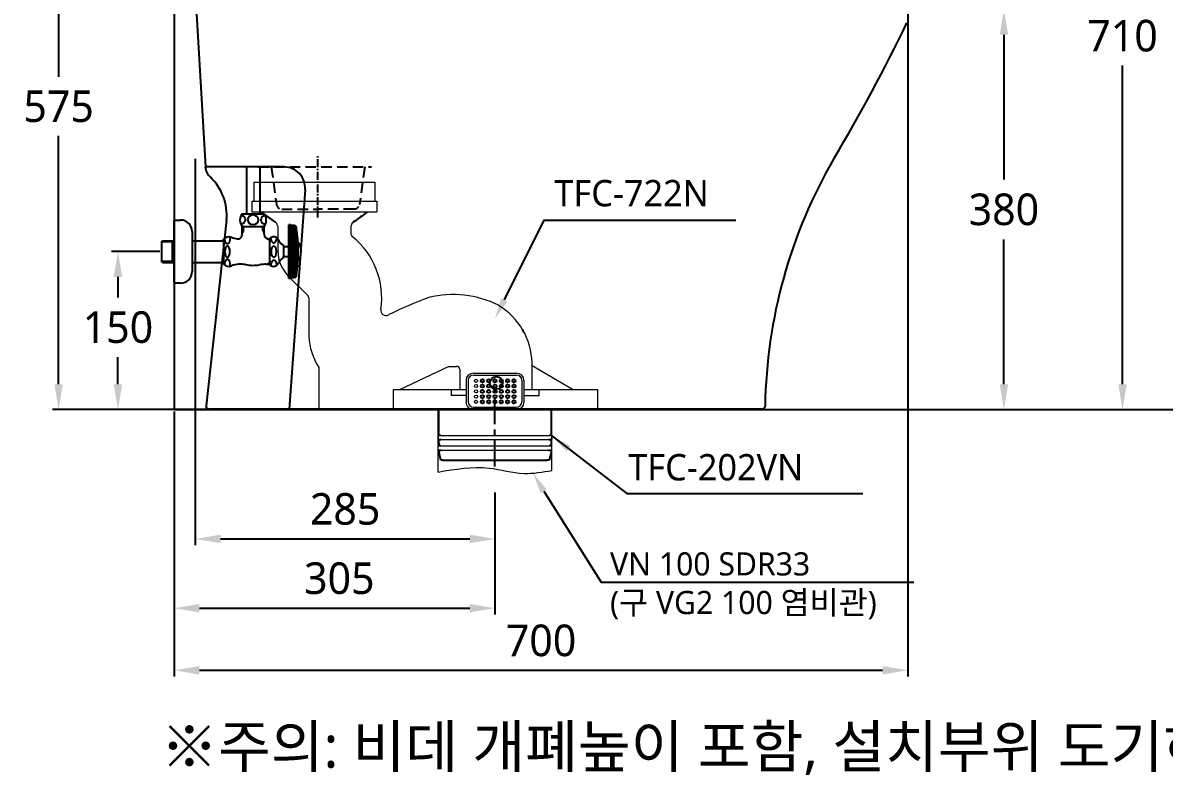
# Model space of a CAD drawing. Extents: x 3267 to 9145, y -61 to 2467.
# Drawn here: x 3267 to 4352, y -61 to 654 of the extents above; entities that cross this region are included whole.
import ezdxf

# ---------------------------------------------------------------- set-up
doc = ezdxf.new("R2010")
doc.units = 0
doc.header["$LTSCALE"] = 20
doc.header["$MEASUREMENT"] = 0
doc.linetypes.add('CENTER', pattern=[2, 1.25, -0.25, 0.25, -0.25])
doc.linetypes.add('HIDDEN', pattern=[0.375, 0.25, -0.125])
doc.layers.get('0').update_dxf_attribs({"linetype": 'CONTINUOUS'})
doc.layers.get('DEFPOINTS').update_dxf_attribs({"linetype": 'CONTINUOUS'})
for name, color, linetype in [('1', 7, 'CONTINUOUS'), ('2', 2, 'CONTINUOUS'), ('3', 3, 'CONTINUOUS'), ('4', 4, 'CONTINUOUS'), ('6', 6, 'CONTINUOUS'), ('CEN', 1, 'CENTER')]:
    doc.layers.add(name, color=color, linetype=linetype)
doc.styles.add('GHS', font='romans', dxfattribs={"bigfont": 'ghs'})
doc.styles.add('ROMANS', font='NanumGothic.ttf', dxfattribs={"height": 10.144927})
doc.styles.get("Standard").update_dxf_attribs({"font": 'NanumGothic.ttf'})
doc.dimstyles.get("Standard").update_dxf_attribs({"dimtxt": 2.7, "dimasz": 2.5, "dimexe": 1.5, "dimexo": 1.5, "dimgap": 1.5, "dimtad": 1, "dimdec": 0, "dimlfac": 10, "dimzin": 0, "dimdsep": 46, "dimtxsty": 'Standard', "dimcen": 0, "dimclrt": 2, "dimadec": 0, "dimazin": 0, "dimtfac": 1, "dimtdec": 0, "dimtmove": 0, "dimatfit": 3, "dimfxl": 0, "dimtolj": 1, "dimtzin": 0, "dimarcsym": 0})

# ---------------------------------------------------------------- blocks, each defined once
blk = doc.blocks.new('*D30')
at = {"color": 3, "lineweight": -2}
for p, q in [((3430.8, 524.9), (3430.8, 157.8)), ((3715.8, 207.8), (3715.8, 157.8)), ((3454.8, 163.8), (3691.8, 163.8))]:
    blk.add_line(p, q, dxfattribs=at)
at = {"color": 3}
for points in [[(3454.8, 167.8), (3454.8, 159.8), (3430.8, 163.8)], [(3691.8, 167.8), (3691.8, 159.8), (3715.8, 163.8)]]:
    blk.add_solid(points, dxfattribs=at)
at = {"layer": 'DEFPOINTS', "color": 0}
for p in [(3430.8, 526.7), (3715.8, 209.6), (3715.8, 163.8)]:
    blk.add_point(p, dxfattribs=at)
at = {"color": 2, "insert": (3573.3, 192.1), "char_height": 30, "attachment_point": 5}
blk.add_mtext('\\A1;{\\fNanumGothic|b0|i0|c129|p50;285}', dxfattribs=at)
blk = doc.blocks.new('*D31')
at = {"color": 3, "lineweight": -2}
for p, q in [((4242.5, 996.7), (4318.5, 996.7)), ((4312.5, 972.7), (4312.5, 670)), ((4312.5, 310.7), (4312.5, 613.5)), ((4285.4, 286.7), (4318.5, 286.7))]:
    blk.add_line(p, q, dxfattribs=at)
at = {"color": 3}
for points in [[(4308.5, 972.7), (4316.5, 972.7), (4312.5, 996.7)], [(4308.5, 310.7), (4316.5, 310.7), (4312.5, 286.7)]]:
    blk.add_solid(points, dxfattribs=at)
at = {"layer": 'DEFPOINTS', "color": 0}
for p in [(4240.7, 996.7), (4283.6, 286.7), (4312.5, 286.7)]:
    blk.add_point(p, dxfattribs=at)
at = {"color": 2, "insert": (4312.5, 641.7), "char_height": 30, "attachment_point": 5}
blk.add_mtext('\\A1;{\\fNanumGothic|b0|i0|c129|p50;710}', dxfattribs=at)
blk = doc.blocks.new('*D33')
at = {"color": 3, "lineweight": -2}
for p, q in [((3410.8, 264), (3410.8, 92)), ((3715.8, 198.7), (3715.8, 92)), ((3434.8, 98), (3691.8, 98))]:
    blk.add_line(p, q, dxfattribs=at)
at = {"color": 3}
for points in [[(3434.8, 102), (3434.8, 94), (3410.8, 98)], [(3691.8, 102), (3691.8, 94), (3715.8, 98)]]:
    blk.add_solid(points, dxfattribs=at)
at = {"layer": 'DEFPOINTS', "color": 0}
for p in [(3410.8, 265.8), (3715.8, 200.5), (3715.8, 98)]:
    blk.add_point(p, dxfattribs=at)
at = {"color": 2, "insert": (3567.8, 126.3), "char_height": 30, "attachment_point": 5}
blk.add_mtext('\\A1;{\\fNanumGothic|b0|i0|c129|p50;305}', dxfattribs=at)
blk = doc.blocks.new('*D34')
at = {"color": 3, "lineweight": -2}
for p, q in [((3397.1, 436.7), (3351.3, 436.7)), ((3357.3, 412.7), (3357.3, 393.1)), ((3357.3, 310.7), (3357.3, 336.5)), ((3409, 286.7), (3351.3, 286.7))]:
    blk.add_line(p, q, dxfattribs=at)
at = {"color": 3}
for points in [[(3353.3, 412.7), (3361.3, 412.7), (3357.3, 436.7)], [(3353.3, 310.7), (3361.3, 310.7), (3357.3, 286.7)]]:
    blk.add_solid(points, dxfattribs=at)
at = {"layer": 'DEFPOINTS', "color": 0}
for p in [(3357.3, 436.7), (3398.9, 436.7), (3410.8, 286.7)]:
    blk.add_point(p, dxfattribs=at)
at = {"color": 2, "insert": (3357.3, 364.8), "char_height": 30, "attachment_point": 5}
blk.add_mtext('\\A1;{\\fNanumGothic|b0|i0|c129|p50;150}', dxfattribs=at)
blk = doc.blocks.new('BGFB')
at = {"color": 2, "linetype": 'Continuous', "lineweight": 0}
for p, q in [((-57.5, 0), (57.5, 0)), ((-57.5, 0), (-57.5, -18)), ((57.5, 0), (57.5, -18)), ((-59.5, -18), (59.5, -18)), ((-59.5, -18), (-59.5, -28)), ((59.5, -18), (59.5, -28)), ((-59.5, -28), (59.5, -28)), ((-36.9, -38), (-50.8, -28)), ((36.9, -38.1), (50.8, -28)), ((-34.8, -42.1), (-34.8, -65.3)), ((34.8, -42.1), (34.8, -49.1)), ((-24.1, -89.9), (-6.2, -107.6)), ((-5.3, -109.8), (-5.3, -146.3)), ((207.1, -196.8), (207.1, -171.6)), ((4.7, -215.9), (4.7, -177.4)), ((127.8, -174.9), (81.1, -197.3)), ((127.8, -174.9), (135.3, -174.9)), ((138.3, -177.9), (138.3, -197.3)), ((151.3, -181.3), (192.3, -181.3)), ((151.3, -183.1), (192.3, -183.1)), ((207.3, -174.1), (245.6, -196.4)), ((144.3, -188.3), (144.3, -208.9)), ((146.3, -188.1), (146.3, -208.6)), ((197.3, -188.1), (197.3, -208.6)), ((199.3, -188.3), (199.3, -208.9)), ((144.3, -197.3), (75.1, -197.3)), ((75.1, -197.3), (75.1, -215.9)), ((130.2, -197.3), (130.2, -202.4)), ((144.3, -202.4), (130.2, -202.4)), ((199.3, -196.8), (269.2, -196.8)), ((199.3, -202.4), (213.7, -202.4)), ((213.7, -202.4), (213.7, -196.8)), ((269.2, -196.8), (269.2, -215.9)), ((4.7, -215.9), (269.2, -215.9)), ((151.3, -213.6), (192.3, -213.6)), ((117.8, -240.9), (117.8, -243.9)), ((118.5, -240.4), (118.3, -240.4)), ((118.5, -244.4), (118.3, -244.4)), ((118.5, -240.4), (225.4, -240.4)), ((118.5, -244.4), (225.4, -244.4)), ((225.9, -240.9), (225.9, -243.9)), ((120.3, -250.4), (223.3, -250.4)), ((120.6, -254.4), (223, -254.4))]:
    blk.add_line(p, q, dxfattribs=at)
at = {"color": 3, "linetype": 'Continuous', "lineweight": 0}
for p, q in [((117.8, -275.3), (117.8, -215.9)), ((225.9, -273.8), (225.9, -215.9))]:
    blk.add_line(p, q, dxfattribs=at)
at = {"color": 2}
for p, q in [((118.5, -240.4), (118.4, -215.9)), ((225.3, -215.9), (225.2, -240.4)), ((118.5, -244.4), (120.6, -244.4)), ((118.6, -250.4), (118.5, -244.4)), ((223, -244.4), (225.2, -244.4)), ((225.2, -240.4), (223.3, -240.4)), ((225.2, -244.4), (225.1, -250.4)), ((120.3, -250.4), (118.3, -250.4)), ((118.3, -254.4), (120.6, -254.4)), ((118.6, -256.9), (118.6, -254.4)), ((120.4, -263.9), (118.6, -256.9)), ((223, -254.4), (225.4, -254.4)), ((225.1, -256.9), (223.2, -263.9)), ((225.4, -250.4), (223.3, -250.4)), ((225.1, -254.4), (225.1, -256.9)), ((122.4, -263.9), (120.4, -263.9)), ((122.4, -263.9), (171.8, -263.9)), ((171.8, -263.9), (221.2, -263.9)), ((223.2, -263.9), (221.2, -263.9))]:
    blk.add_line(p, q, dxfattribs=at)
blk.add_line((120.3, -240.4), (118.5, -240.4))
at = {"color": 2, "linetype": 'Continuous', "lineweight": 0}
for centre in [(153.8, -188.6), (153.8, -193.6), (153.8, -198.6), (153.8, -203.6), (153.8, -208.6)]:
    blk.add_circle(centre, 1.5, dxfattribs=at)
for centre, radius, start, end in [((-39.8, -42.1), 5, 0.0447, 54.1067), ((39.8, -42.1), 5, 125.8861, 179.7556), ((37.8, -49.1), 3, 179.7556, 231.4151), ((-10.7, -109.9), 74.8, 351.5468, 51.4151), ((1.6, -64.1), 36.4, 181.8849, 225.0733), ((-8.3, -109.8), 3, 0.0895, 45.2408), ((132, -202.9), 96.3, 63.2809, 103.9725), ((239.8, -464.9), 378.8, 110.2437, 116.5549), ((140.2, -174), 67, 2.0828, 58.4605), ((68.2, -121.6), 5, 171.5468, 296.5549), ((52.8, -143.8), 58.1, 182.4762, 213.3534), ((1.7, -177.4), 3, 0, 33.3534), ((135.3, -177.9), 3, 0, 90), ((151.3, -188.3), 7, 90, 180), ((151.3, -188.1), 5, 90, 180), ((192.3, -188.3), 7, 360, 90), ((192.3, -188.1), 5, 0, 90), ((247.1, -193.8), 3, 239.7939, 270), ((151.3, -208.9), 7, 179.7381, 270), ((151.3, -208.6), 5, 180, 270), ((192.3, -208.6), 5, 270, 0), ((192.3, -208.9), 7, 270, 0), ((118.3, -240.9), 0.5, 90, 180), ((118.3, -243.9), 0.5, 180, 270), ((225.4, -240.9), 0.5, 0, 90), ((225.4, -243.9), 0.5, 270, 360), ((118.3, -250.9), 0.5, 90, 180), ((118.3, -253.9), 0.5, 180, 270), ((225.4, -250.9), 0.5, 0, 90), ((225.4, -253.9), 0.5, 270, 0)]:
    blk.add_arc(centre, radius, start, end, dxfattribs=at)
at = {"color": 3, "linetype": 'Continuous', "lineweight": 0}
blk.add_spline([(117.8, -275.3), (166.2, -271.5), (199.4, -276.5), (225.9, -273.8)], degree=3, dxfattribs=at)
at = {"layer": '1', "color": 252, "linetype": 'Continuous'}
for q in [(-50.8, -28), (-50.1, -28.5), (-50.1, -28.5), (-50.1, -28.5)]:
    blk.add_line((-36.9, -38), q, dxfattribs=at)
at = {"layer": '1', "color": 2, "linetype": 'Continuous'}
for centre in [(159.8, -188.6), (159.8, -188.6), (159.8, -193.6), (159.8, -193.6), (165.8, -188.6), (165.8, -188.6), (165.8, -193.6), (165.8, -193.6), (171.8, -188.6), (171.8, -193.6), (177.8, -188.6), (177.8, -188.6), (177.8, -193.6), (177.8, -193.6), (183.8, -188.6), (183.8, -188.6), (183.8, -193.6), (183.8, -193.6), (189.8, -188.6), (189.8, -188.6), (189.8, -193.6), (189.8, -193.6), (159.8, -198.6), (159.8, -198.6), (159.8, -203.6), (159.8, -203.6), (165.8, -198.6), (165.8, -198.6), (165.8, -203.6), (165.8, -203.6), (171.8, -198.6), (171.8, -203.6), (177.8, -198.6), (177.8, -198.6), (177.8, -203.6), (177.8, -203.6), (183.8, -198.6), (183.8, -198.6), (183.8, -203.6), (183.8, -203.6), (189.8, -198.6), (189.8, -198.6), (189.8, -203.6), (189.8, -203.6), (159.8, -208.6), (159.8, -208.6), (165.8, -208.6), (165.8, -208.6), (171.8, -208.6), (171.8, -208.6), (177.8, -208.6), (177.8, -208.6), (183.8, -208.6), (183.8, -208.6), (189.8, -208.6), (189.8, -208.6)]:
    blk.add_circle(centre, 1.5, dxfattribs=at)
at = {"layer": '1', "color": 252, "linetype": 'Continuous'}
for centre in [(171.8, -188.6), (171.8, -193.6), (171.8, -198.6), (171.8, -203.6)]:
    blk.add_circle(centre, 1.5, dxfattribs=at)
for points, degree in [([(50.1, -28.5), (36.9, -38)], 1), ([(50.1, -28.5), (45.7, -31.7), (41.3, -34.8), (36.9, -38)], 3), ([(50.1, -28.5), (36.9, -38)], 1), ([(50.1, -28.5), (45.7, -31.7), (41.3, -34.8), (36.9, -38)], 3), ([(197.9, -139.9), (198.2, -140.5), (198.5, -141), (198.8, -141.6)], 3), ([(197.9, -139.9), (198.2, -140.5), (198.5, -141), (198.8, -141.6)], 3)]:
    blk.add_open_spline(points, degree=degree, dxfattribs=at)
at = {"layer": 'CEN'}
blk.add_line((171.8, -269.9), (171.8, -196.9), dxfattribs=at)
blk = doc.blocks.new('*D37')
at = {"color": 3, "lineweight": -2}
for p, q in [((3480.4, 862.7), (3294.9, 862.7)), ((3300.9, 838.7), (3300.9, 602.9)), ((3300.9, 310.7), (3300.9, 546.6)), ((3464.3, 286.7), (3294.9, 286.7))]:
    blk.add_line(p, q, dxfattribs=at)
at = {"color": 3}
for points in [[(3296.9, 838.7), (3304.9, 838.7), (3300.9, 862.7)], [(3296.9, 310.7), (3304.9, 310.7), (3300.9, 286.7)]]:
    blk.add_solid(points, dxfattribs=at)
at = {"layer": 'DEFPOINTS', "color": 0}
for p in [(3482.2, 862.7), (3300.9, 286.7), (3466.1, 286.7)]:
    blk.add_point(p, dxfattribs=at)
at = {"color": 2, "insert": (3300.9, 574.7), "char_height": 30, "attachment_point": 5}
blk.add_mtext('\\A1;{\\fNanumGothic|b0|i0|c0|p50;575}', dxfattribs=at)
blk = doc.blocks.new('*D38')
at = {"color": 3, "lineweight": -2}
for p, q in [((4105.9, 666.7), (4205.7, 666.7)), ((4199.7, 642.7), (4199.7, 505.1)), ((4199.7, 310.7), (4199.7, 448.4)), ((3972.6, 286.7), (4205.7, 286.7))]:
    blk.add_line(p, q, dxfattribs=at)
at = {"color": 3}
for points in [[(4195.7, 642.7), (4203.7, 642.7), (4199.7, 666.7)], [(4195.7, 310.7), (4203.7, 310.7), (4199.7, 286.7)]]:
    blk.add_solid(points, dxfattribs=at)
at = {"layer": 'DEFPOINTS', "color": 0}
for p in [(4104.1, 666.7, 0), (3970.8, 286.7), (4199.7, 286.7)]:
    blk.add_point(p, dxfattribs=at)
at = {"color": 2, "insert": (4199.7, 476.7), "char_height": 30, "attachment_point": 5}
blk.add_mtext('\\A1;{\\fNanumGothic|b0|i0|c129|p50;380}', dxfattribs=at)
blk = doc.blocks.new('*D41')
at = {"color": 3, "lineweight": -2}
for p, q in [((4108.4, 683.4), (4108.4, 33)), ((3410.8, 284.9), (3410.8, 33)), ((3434.8, 39), (4084.4, 39))]:
    blk.add_line(p, q, dxfattribs=at)
at = {"color": 3}
for points in [[(3434.8, 43), (3434.8, 35), (3410.8, 39)], [(4084.4, 43), (4084.4, 35), (4108.4, 39)]]:
    blk.add_solid(points, dxfattribs=at)
at = {"layer": 'DEFPOINTS', "color": 0}
for p in [(4108.4, 685.2), (3410.8, 286.7), (4108.4, 39)]:
    blk.add_point(p, dxfattribs=at)
at = {"color": 2, "insert": (3759.6, 67.2), "char_height": 30, "attachment_point": 5}
blk.add_mtext('\\A1;{\\fNanumGothic|b0|i0|c0|p50;700}', dxfattribs=at)

msp = doc.modelspace()

# ---------------------------------------------------------------- linework, layer by layer
at = {"color": 7}
for p, q in [((3432, 662.6), (3440.4, 517.2)), ((3515.3, 517.2), (3440.4, 517.2)), ((3535.3, 495.8), (3520, 287)), ((3460.6, 466.8), (3441.1, 290.3)), ((3969.6, 287), (3444, 287))]:
    msp.add_line(p, q, dxfattribs=at)
at = {"color": 1, "linetype": 'CENTER', "ltscale": 0.3}
msp.add_line((3547.5, 469), (3547.5, 527.4), dxfattribs=at)
at = {"color": 7}
msp.add_circle((3717, 312), 6, dxfattribs=at)
for centre, radius, start, end in [((2584.5, 1390.5), 1691.7, 329.2522, 334.1921), ((4454.2, 282.7), 481.6, 149.7004, 179.1364), ((3455.3, 518.5), 15, 184.9422, 227.6133), ((3515.3, 497.2), 20, 355.7986, 90), ((3410.8, 471.1), 50, 355.0116, 46.5106), ((3444, 290), 3, 173.6733, 270), ((3969.7, 290), 3, 270, 359.1364)]:
    msp.add_arc(centre, radius, start, end, dxfattribs=at)
at = {"color": 7, "linetype": 'HIDDEN'}
for centre, start, end in [((3513, 482.2), 188.1301, 270), ((3581.9, 482.2), 270, 351.8699)]:
    msp.add_arc(centre, 5, start, end, dxfattribs=at)
at = {"layer": '2', "color": 7, "linetype": 'HIDDEN', "ltscale": 2}
for p, q in [((3490.6, 517.2), (3598.3, 517.2)), ((3503, 517.2), (3508.1, 481.5)), ((3592, 517.2), (3586.9, 481.5)), ((3513, 477.2), (3547.5, 477.2)), ((3581.9, 477.2), (3547.5, 477.2))]:
    msp.add_line(p, q, dxfattribs=at)
at = {"layer": '3'}
for points in [[(3724.7, 390.9), (3762.5, 466.6), (3944.7, 466.6)], [(3762.1, 209.1), (3816.7, 122.8), (4114.2, 122.8)]]:
    msp.add_lwpolyline(points, dxfattribs=at)
msp.add_solid([(3727.7, 389.5), (3715.8, 373), (3721.7, 392.4)], dxfattribs=at)
at = {"layer": '3', "color": 3}
msp.add_solid([(3759.2, 207.4), (3752, 226.4), (3764.9, 210.8)], dxfattribs=at)
at = {"layer": '4'}
for p, q in [((3479.5, 517.2), (3479.5, 472.7)), ((3492.2, 517.2), (3492.2, 472.7)), ((3410.8, 406.7), (3410.8, 466.7)), ((3410.8, 466.7), (3416.8, 466.7)), ((3475.3, 472.7), (3479.5, 472.7)), ((3479.5, 472.7), (3496.3, 472.7)), ((3475.3, 460.7), (3496.3, 460.7)), ((3475.3, 452.8), (3475.3, 460.7)), ((3475.3, 456.7), (3476.6, 456.7)), ((3476.6, 456.7), (3475.3, 454.6)), ((3476.6, 456.7), (3476.6, 460.7)), ((3495.1, 456.7), (3495.1, 460.7)), ((3495.1, 456.7), (3496.3, 456.7)), ((3495.1, 456.7), (3496.3, 454.6)), ((3496.3, 453.2), (3496.3, 460.7)), ((3521.3, 462.2), (3519.8, 462.2)), ((3519.8, 461.2), (3519.8, 462.2)), ((3519.8, 436.7), (3519.8, 461.2)), ((3521.3, 462), (3521.3, 462.2)), ((3521.3, 462), (3521.3, 436.7)), ((3524.8, 461.3), (3521.3, 461.3)), ((3524.8, 460.3), (3521.3, 460.3)), ((3524.8, 459.3), (3521.3, 459.3)), ((3524.8, 458.3), (3521.3, 458.3)), ((3524.8, 457.3), (3521.3, 457.3)), ((3524.8, 456.3), (3521.3, 456.3)), ((3524.8, 461.7), (3521.6, 461.7)), ((3525.3, 461.2), (3524.8, 461.7)), ((3524.8, 461.7), (3524.8, 436.7)), ((3526.1, 461.2), (3525.3, 461.2)), ((3525.3, 461.2), (3525.3, 436.7)), ((3526.7, 460.7), (3526.7, 436.7)), ((3398.8, 446), (3399.8, 447)), ((3409.3, 446), (3398.8, 446)), ((3398.9, 427.5), (3398.9, 446)), ((3399.8, 447), (3410.8, 447)), ((3409.3, 426.5), (3409.3, 447)), ((3409.3, 446), (3410.3, 447)), ((3410.8, 446.4), (3410.8, 427.1)), ((3427.8, 455.7), (3427.8, 417.7)), ((3427.8, 447), (3457.8, 447)), ((3457.8, 446), (3457.8, 448.7)), ((3457.8, 446), (3457.8, 427.5)), ((3500.8, 448), (3499.5, 448.9)), ((3500.8, 448.7), (3501.7, 448.7)), ((3500.8, 448), (3500.8, 448.7)), ((3500.8, 448), (3501.7, 448)), ((3501.7, 448.7), (3501.7, 449.5)), ((3501.7, 424.7), (3501.7, 448.7)), ((3509.8, 448.1), (3510.4, 447.1)), ((3524.8, 455.3), (3521.3, 455.3)), ((3524.8, 454.3), (3521.3, 454.3)), ((3524.8, 453.3), (3521.3, 453.3)), ((3524.8, 452.3), (3521.3, 452.3)), ((3524.8, 451.3), (3521.3, 451.3)), ((3524.8, 450.3), (3521.3, 450.3)), ((3524.8, 449.3), (3521.3, 449.3)), ((3524.8, 448.3), (3521.3, 448.3)), ((3524.8, 447.3), (3521.3, 447.3)), ((3524.8, 446.3), (3521.3, 446.3)), ((3524.8, 445.3), (3521.3, 445.3)), ((3514.7, 442.5), (3514.7, 441.5)), ((3514.7, 441.5), (3514.7, 432)), ((3514.7, 441.5), (3519.8, 441.5)), ((3519.8, 411.2), (3519.8, 436.7)), ((3524.8, 444.3), (3521.3, 444.3)), ((3524.8, 443.3), (3521.3, 443.3)), ((3524.8, 442.3), (3521.3, 442.3)), ((3524.8, 441.3), (3521.3, 441.3)), ((3524.8, 440.3), (3521.3, 440.3)), ((3524.8, 439.3), (3521.3, 439.3)), ((3524.8, 438.3), (3521.3, 438.3)), ((3524.8, 437.3), (3521.3, 437.3)), ((3521.3, 411.4), (3521.3, 436.7)), ((3524.8, 436.1), (3521.3, 436.1)), ((3524.8, 435.1), (3521.3, 435.1)), ((3524.8, 434.1), (3521.3, 434.1)), ((3524.8, 411.7), (3524.8, 436.7)), ((3525.3, 412.2), (3525.3, 436.7)), ((3526.7, 412.7), (3526.7, 436.7)), ((3409.3, 427.5), (3398.8, 427.5)), ((3399.8, 426.5), (3398.8, 427.5)), ((3399.8, 426.5), (3410.8, 426.5)), ((3410.3, 426.5), (3409.3, 427.5)), ((3427.8, 426.5), (3457.8, 426.5)), ((3457.8, 424.7), (3457.8, 427.5)), ((3457.8, 426.5), (3457.8, 426.3)), ((3457.8, 424.7), (3457.8, 426.3)), ((3498.1, 424.7), (3501.7, 424.7)), ((3500.8, 425.5), (3499.5, 424.7)), ((3500.8, 425.5), (3501.7, 425.5)), ((3500.8, 424.7), (3500.8, 425.5)), ((3501.7, 424), (3501.7, 424.7)), ((3509.8, 425.4), (3510.4, 426.4)), ((3514.7, 432), (3519.8, 432)), ((3514.7, 431), (3514.7, 432)), ((3524.8, 433.1), (3521.3, 433.1)), ((3524.8, 432.1), (3521.3, 432.1)), ((3524.8, 431.1), (3521.3, 431.1)), ((3524.8, 430.1), (3521.3, 430.1)), ((3524.8, 429.1), (3521.3, 429.1)), ((3524.8, 428.1), (3521.3, 428.1)), ((3524.8, 427.1), (3521.3, 427.1)), ((3524.8, 426.1), (3521.3, 426.1)), ((3524.8, 425.1), (3521.3, 425.1)), ((3524.8, 424.1), (3521.3, 424.1)), ((3524.8, 423.1), (3521.3, 423.1)), ((3524.8, 422.1), (3521.3, 422.1)), ((3524.8, 421.1), (3521.3, 421.1)), ((3524.8, 420.2), (3521.3, 420.2)), ((3524.8, 419.2), (3521.3, 419.2)), ((3524.8, 418.2), (3521.3, 418.2)), ((3524.8, 417.2), (3521.3, 417.2)), ((3524.8, 416.2), (3521.3, 416.2)), ((3524.8, 415.2), (3521.3, 415.2)), ((3524.8, 414.2), (3521.3, 414.2)), ((3524.8, 413.2), (3521.3, 413.2)), ((3416.8, 406.7), (3410.8, 406.7)), ((3521.3, 411.3), (3519.8, 411.3)), ((3524.8, 412.2), (3521.3, 412.2)), ((3524.8, 411.8), (3521.6, 411.8)), ((3525.3, 412.3), (3524.8, 411.8)), ((3526.1, 412.3), (3525.3, 412.3))]:
    msp.add_line(p, q, dxfattribs=at)
for centre, radius, start, end in [((3416.8, 455.7), 11, 0, 90), ((3483.3, 466.7), 10, 143.1301, 216.8699), ((3488.3, 466.7), 10, 323.1301, 36.8699), ((3521.6, 462), 0.3, 180, 270), ((3526.1, 460.5), 0.7, 9.4934, 90), ((3383.8, 436.7), 145, 1.9431, 9.4934), ((3462.7, 443.7), 7, 69.0339, 134.5129), ((3474.1, 473.5), 24.8, 249.0339, 262.2883), ((3471.3, 452.8), 4, 262.2883, 0), ((3500.8, 453.2), 4.5, 180, 270), ((3505.2, 445.4), 5.36, 30, 130.4306), ((3522.5, 454.1), 14, 210, 236.1902), ((3517.5, 436.7), 14, 0.2473, 38.2141), ((3383.8, 436.7), 145, 350.5066, 1.9431), ((3517.5, 436.8), 14, 321.7859, 359.7527), ((3462.7, 429.7), 7, 225.5, 290.9661), ((3474.1, 400), 24.8, 79.2627, 110.9661), ((3485.8, 461.7), 38, 259.2627, 279.3048), ((3498.1, 386.7), 38, 90, 99.3048), ((3505.2, 428.1), 5.36, 229.5694, 330), ((3522.5, 419.4), 14, 123.8098, 150), ((3416.8, 417.7), 11, 270, 0), ((3526.1, 413), 0.7, 270, 350.5066), ((3521.6, 411.5), 0.3, 90, 180)]:
    msp.add_arc(centre, radius, start, end, dxfattribs=at)
at = {"layer": '4', "extrusion": (0, 0, -1)}
for centre, major_axis, ratio, start_param, end_param in [((3473.1, 467), (-5.23, 0), 0.866391, 1.824119, 4.49897), ((3498.6, 467), (-5.23, 0), 0.866391, 4.942097, 7.58465), ((3461.4, 449.2), (0, -5.22), 0.46009, 4.433611, 7.934688), ((3505.5, 450.3), (0, -5.4), 0.478204, 4.79078, 7.834251), ((3461.4, 424.3), (0, -5.22), 0.46009, 1.472186, 5.009627), ((3505.5, 423.4), (0, -5.4), 0.478204, 1.540108, 4.68362)]:
    msp.add_ellipse(centre, major_axis=major_axis, ratio=ratio, start_param=start_param, end_param=end_param, dxfattribs=at)
for centre, major_axis, ratio in [((3485.8, 467), (-5.23, 0), 0.866391), ((3461.4, 436.7), (0, -5.22), 0.46009), ((3505.5, 436.7), (0, -5.4), 0.478204)]:
    msp.add_ellipse(centre, major_axis=major_axis, ratio=ratio, dxfattribs=at)
at = {"layer": '6'}
msp.add_lwpolyline([(4410.8, 2211.8), (3410.8, 2211.8), (3410.8, 286.7), (5338.3, 286.7), (5338.3, 1311.7)], dxfattribs=at)

# ---------------------------------------------------------------- block references
at = {"color": 1}
msp.add_blockref('BGFB', (3544, 502.6), dxfattribs=at)

# ---------------------------------------------------------------- texts
at = {"layer": '2', "attachment_point": 4, "style": 'ROMANS'}
for s, insert, char_height in [('{\\fNanumGothic|b0|i0|c0|p50;TFC-722N}', (3772.3, 492.1), 25), ('{\\fNanumGothic|b0|i0|c0|p50;TFC-202VN}', (3842.6, 231.7), 25), ('{\\fNanumGothic|b0|i0|c0|p50;VN 100 SDR33\\P(\\fNanumGothic|b0|i0|c129|p50;구 \\fNanumGothic|b0|i0|c0|p50;VG2 100 \\fNanumGothic|b0|i0|c129|p50;염비관\\fNanumGothic|b0|i0|c0|p50;)}', (3825.2, 119.3), 22)]:
    msp.add_mtext(s, dxfattribs=dict(at, insert=insert, char_height=char_height))
at = {"layer": '3', "color": 1, "insert": (3397.9, -13.4), "char_height": 40, "attachment_point": 1, "style": 'GHS'}
msp.add_mtext_dynamic_manual_height_columns('{\\fNanumGothic|b0|i0|c129|p50;※주의: 비데 개폐높이 포함, 설치부위 도기허용차는 ±5%이므로 반드시 실측 확인 후 시공하십시오.}', width=2648.262, gutter_width=13.5, heights=[0], dxfattribs=at)

# ---------------------------------------------------------------- dimensions: what is measured, and where the dimension line sits
for base, p1, p2, picture, middle in [((4312.5, 286.7), (4240.7, 996.7), (4283.6, 286.7), '*D31', (4312.5, 641.7)), ((4199.7, 286.7), (4104.1, 666.7, 0), (3970.8, 286.7), '*D38', (4199.7, 476.7)), ((3357.3, 436.7), (3410.8, 286.7), (3398.9, 436.7), '*D34', (3357.3, 364.8))]:
    dim = msp.add_linear_dim(base=base, p1=p1, p2=p2, angle=90, text='{\\fNanumGothic|b0|i0|c129|p50;<>}', dimstyle='Standard', override={"dimscale": 1.2, "dimtxt": 25, "dimasz": 20, "dimexe": 5, "dimgap": 10, "dimtih": 1, "dimtoh": 1, "dimlfac": 1, "dimzin": 12, "dimclrd": 3, "dimclre": 3, "dimazin": 2, "dimarcsym": 1})
    dim.commit()
    dim.dimension.update_dxf_attribs({"geometry": picture, "text_midpoint": middle, "dimtype": 160})
dim = msp.add_linear_dim(base=(3300.9, 286.7), p1=(3482.2, 862.7), p2=(3466.1, 286.7), angle=90, text='{\\fNanumGothic|b0|i0|c0|p50;575}', dimstyle='Standard', override={"dimscale": 1.2, "dimtxt": 25, "dimasz": 20, "dimexe": 5, "dimgap": 10, "dimtih": 1, "dimtoh": 1, "dimlfac": 1, "dimzin": 12, "dimclrd": 3, "dimclre": 3, "dimazin": 2, "dimarcsym": 1})
dim.commit()
dim.dimension.update_dxf_attribs({"geometry": '*D37', "text_midpoint": (3300.9, 574.7)})
for base, p1, p2, text, picture, middle in [((4108.4, 39), (3410.8, 286.7), (4108.4, 685.2), '{\\fNanumGothic|b0|i0|c0|p50;700}', '*D41', (3759.6, 39)), ((3715.8, 98), (3410.8, 265.8), (3715.8, 200.5), '{\\fNanumGothic|b0|i0|c129|p50;<>}', '*D33', (3567.8, 98))]:
    dim = msp.add_linear_dim(base=base, p1=p1, p2=p2, text=text, dimstyle='Standard', override={"dimscale": 1.2, "dimtxt": 25, "dimasz": 20, "dimexe": 5, "dimgap": 10, "dimtih": 1, "dimtoh": 1, "dimlfac": 1, "dimzin": 12, "dimclrd": 3, "dimclre": 3, "dimazin": 2, "dimarcsym": 1})
    dim.commit()
    dim.dimension.update_dxf_attribs({"geometry": picture, "text_midpoint": middle, "dimtype": 160})
dim = msp.add_linear_dim(base=(3715.8, 163.8), p1=(3430.8, 526.7), p2=(3715.8, 209.6), text='{\\fNanumGothic|b0|i0|c129|p50;<>}', dimstyle='Standard', override={"dimscale": 1.2, "dimtxt": 25, "dimasz": 20, "dimexe": 5, "dimgap": 10, "dimtih": 1, "dimtoh": 1, "dimlfac": 1, "dimzin": 12, "dimclrd": 3, "dimclre": 3, "dimazin": 2, "dimarcsym": 1})
dim.commit()
dim.dimension.update_dxf_attribs({"geometry": '*D30', "text_midpoint": (3573.3, 192.1)})

# ---------------------------------------------------------------- leaders
msp.add_leader([(3769.8, 261.7), (3841.2, 207.1), (4065.6, 207.1)], dimstyle='Standard', override={"dimtxt": 20, "dimasz": 20, "dimexe": 5, "dimgap": 10, "dimtad": 0, "dimlfac": 1, "dimzin": 12, "dimclrd": 3, "dimclre": 3, "dimazin": 2, "dimarcsym": 1})

doc.saveas('drawing.dxf')
